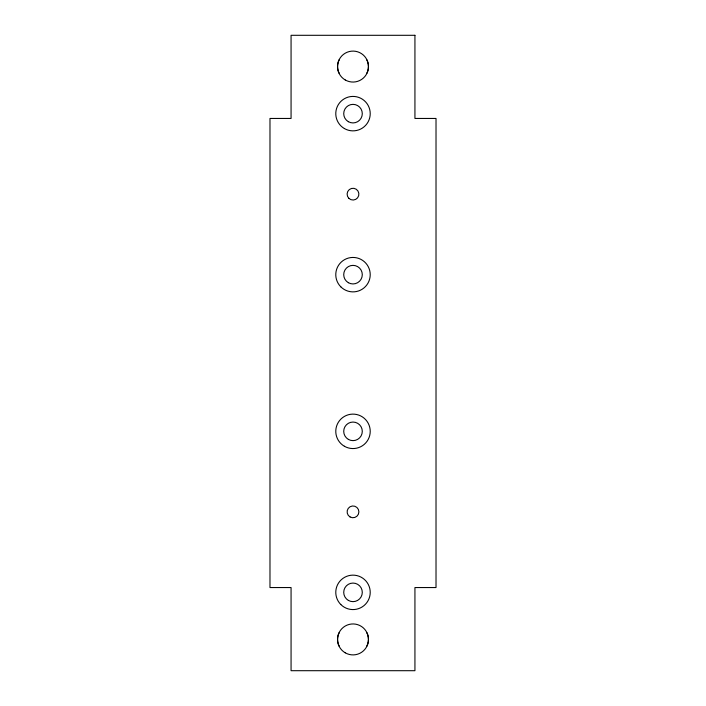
<?xml version="1.0" encoding="UTF-8"?>
<svg xmlns="http://www.w3.org/2000/svg" width="706" height="706" viewBox="0 0 706 706"><rect width="100%" height="100%" fill="white"/><g stroke="black" fill="none" stroke-linecap="round" stroke-linejoin="round"><path stroke-width="1.06" d="M339.207 59.763C337.044 63.964 337.044 69.188 339.207 73.389M366.793 73.389C368.956 69.188 368.956 63.964 366.793 59.763M339.207 632.611C337.044 636.812 337.044 642.036 339.207 646.237M366.793 646.237C368.956 642.036 368.956 636.812 366.793 632.611M414.934 35.3L291.066 35.3L291.066 118.449L269.983 118.449L269.983 587.551L291.066 587.551L291.066 670.7L414.934 670.7L414.934 587.551L436.017 587.551L436.017 118.449L414.934 118.449L414.934 35.3M350.061 516.951A5.886 5.886 0 0 0 358.886 511.85A5.886 5.886 0 0 0 350.061 506.749A5.886 5.886 0 0 0 350.061 516.951M344.387 446.254A17.226 17.226 0 0 0 370.226 431.34A17.226 17.226 0 0 0 344.387 416.425A17.226 17.226 0 0 0 344.387 446.254M348.358 439.388A9.293 9.293 0 0 0 362.293 431.34A9.293 9.293 0 0 0 348.358 423.3A9.293 9.293 0 0 0 348.358 439.388M345.26 652.829A15.479 15.479 0 0 0 368.479 639.424A15.479 15.479 0 0 0 345.26 626.019A15.479 15.479 0 0 0 345.26 652.829M340.821 604.539A17.226 17.226 0 0 0 369.635 596.817A17.226 17.226 0 0 0 348.543 575.725A17.226 17.226 0 0 0 340.821 604.539M348.358 600.4A9.293 9.293 0 0 0 362.293 592.36A9.293 9.293 0 0 0 348.358 584.312A9.293 9.293 0 0 0 348.358 600.4M348.835 198.315A5.886 5.886 0 0 0 358.683 195.677A5.886 5.886 0 0 0 351.473 188.467A5.886 5.886 0 0 0 348.835 198.315M340.821 286.839A17.226 17.226 0 0 0 369.635 279.117A17.226 17.226 0 0 0 348.543 258.025A17.226 17.226 0 0 0 340.821 286.839M348.358 282.7A9.293 9.293 0 0 0 362.293 274.66A9.293 9.293 0 0 0 348.358 266.612A9.293 9.293 0 0 0 348.358 282.7M345.26 79.981A15.479 15.479 0 0 0 368.479 66.576A15.479 15.479 0 0 0 345.26 53.171A15.479 15.479 0 0 0 345.26 79.981M344.387 128.554A17.226 17.226 0 0 0 370.226 113.64A17.226 17.226 0 0 0 344.387 98.725A17.226 17.226 0 0 0 344.387 128.554M348.358 121.688A9.293 9.293 0 0 0 362.293 113.64A9.293 9.293 0 0 0 348.358 105.6A9.293 9.293 0 0 0 348.358 121.688"/></g></svg>
